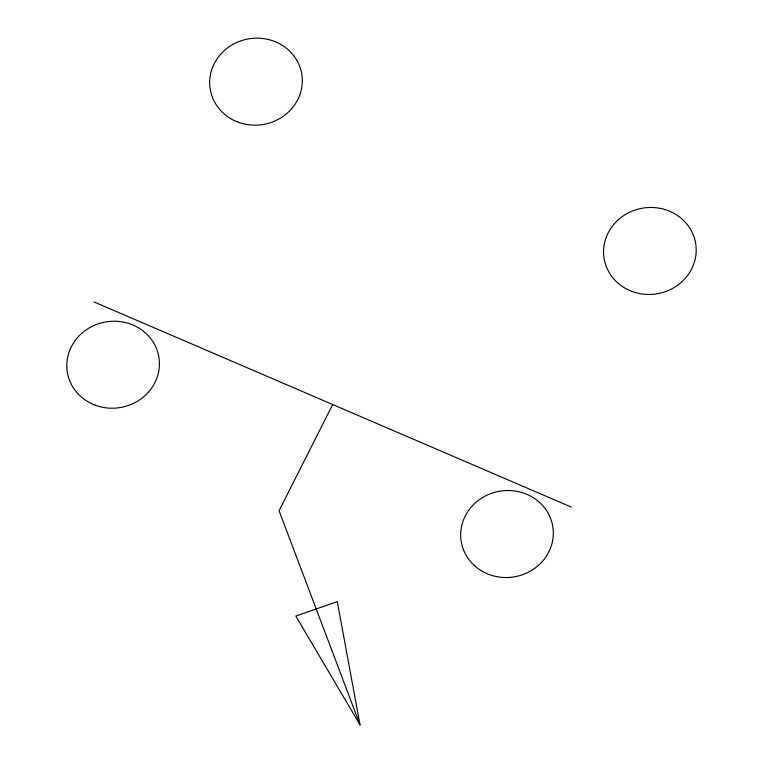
<?xml version="1.0" encoding="UTF-8"?>
<svg xmlns="http://www.w3.org/2000/svg" width="763" height="763" viewBox="0 0 763 763"><rect width="100%" height="100%" fill="white"/><g stroke="black" fill="none" stroke-linecap="round" stroke-linejoin="round"><path stroke-width="1.14" d="M332.697 404.524L279.077 510.752L360.031 724.85L337.294 601.625L295.815 616.065L360.031 724.85M93.973 301.919L571.42 507.137M489.016 574.463A46.39 43.424 -9.3 0 0 552.965 527.7A46.39 43.424 -9.3 0 0 479.04 499.899A46.39 43.424 -9.3 0 0 489.016 574.463M95.127 405.153A46.39 43.424 -9.3 0 0 159.076 358.4A46.39 43.424 -9.3 0 0 85.151 330.598A46.39 43.424 -9.3 0 0 95.127 405.153M631.888 291.399A46.39 43.424 -9.3 0 0 695.837 244.646A46.39 43.424 -9.3 0 0 621.912 216.845A46.39 43.424 -9.3 0 0 631.888 291.399M237.999 122.09A46.39 43.424 -9.3 0 0 301.948 75.337A46.39 43.424 -9.3 0 0 228.023 47.535A46.39 43.424 -9.3 0 0 237.999 122.09"/></g></svg>
